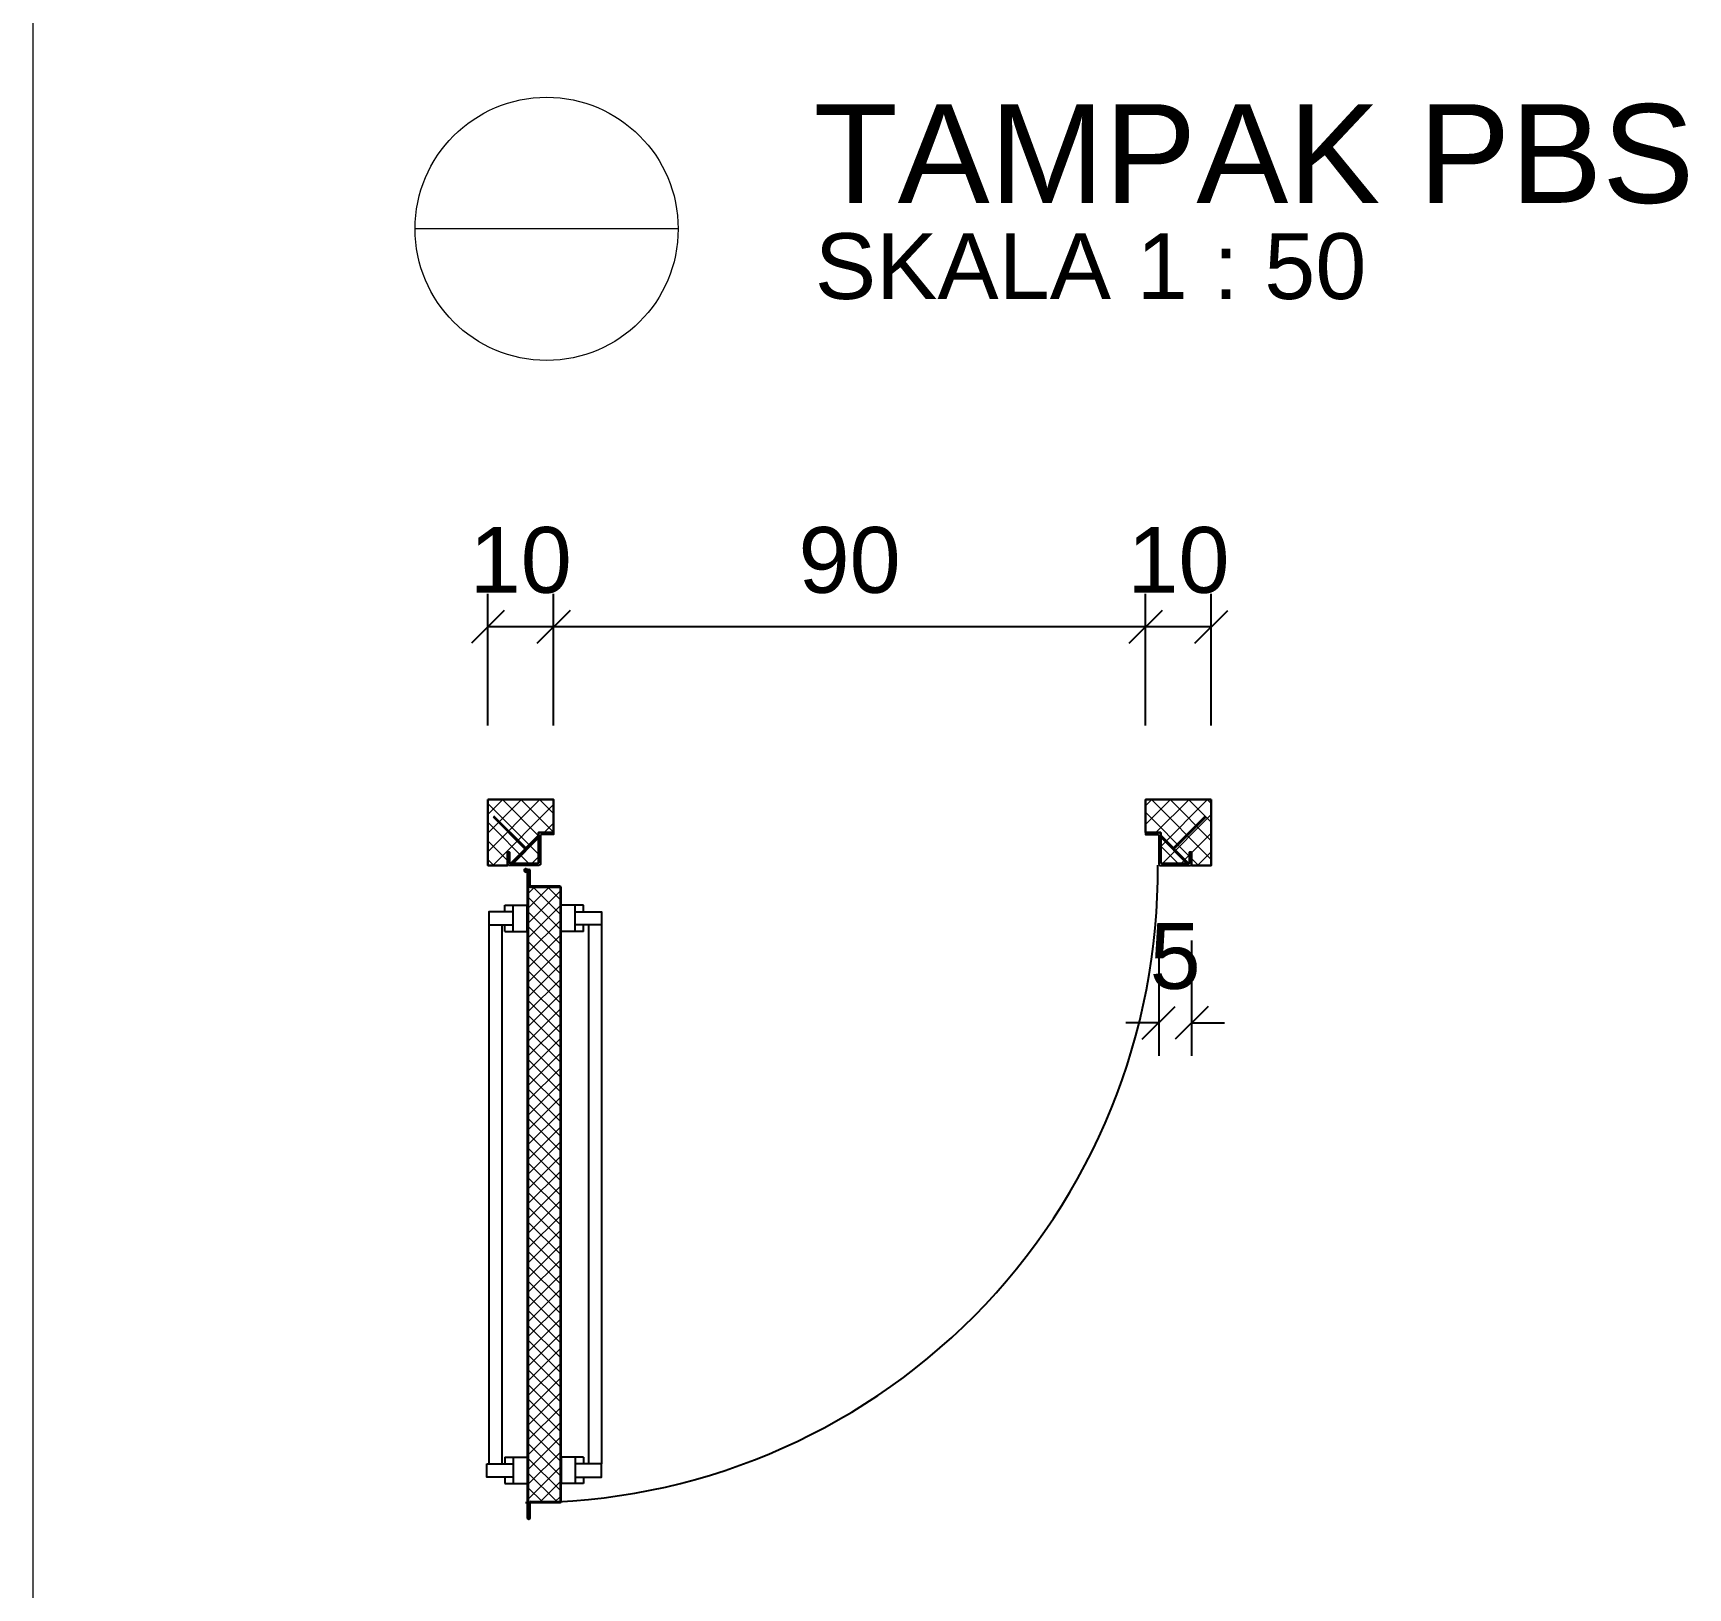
# Model space of a CAD drawing. Header units: millimetres. Extents: x -108 to 351, y -17 to 192.
# Drawn here: x 244.95 to 249.99, y 57.25 to 61.98 of the extents above; entities that cross this region are included whole.
import ezdxf
from ezdxf.enums import TextEntityAlignment as Align

# ---------------------------------------------------------------- set-up
doc = ezdxf.new("R2010")
doc.units = ezdxf.units.MM
doc.layers.get('defpoints').update_dxf_attribs({"color": 1})
for name, color, linetype, lineweight in [('ars', 11, 'Continuous', 0), ('ARSIR', 31, 'Continuous', 5), ('KOL', 1, 'Continuous', 30), ('lan', 7, 'Continuous', 15), ('NOT', 7, 'Continuous', 20), ('u', 6, 'Continuous', 20), ('u @ 1', 6, 'Continuous', 20)]:
    doc.layers.add(name, color=color, linetype=linetype, lineweight=lineweight)
doc.layers.add('as', color=1, linetype='Continuous', plot=False)
for name, color, linetype in [('HID', 1, 'Continuous'), ('Kusen', 30, 'Continuous'), ('STL', 6, 'Continuous')]:
    doc.layers.add(name, color=color, linetype=linetype)
doc.styles.get("Standard").update_dxf_attribs({"font": 'arial.ttf'})
doc.dimstyles.new('SK-50', dxfattribs={"dimscale": 0, "dimtxt": 0.2, "dimasz": 0.1, "dimexe": 0.1, "dimexo": 0, "dimgap": 0.1, "dimtad": 1, "dimdec": 0, "dimlfac": 50, "dimzin": 0, "dimdsep": 46, "dimtxsty": 'Standard', "dimblk": 'OBLIQUE', "dimcen": 0.09, "dimclrd": 256, "dimclre": 256, "dimclrt": 256, "dimadec": 0, "dimazin": 0, "dimtfac": 1, "dimtdec": 0, "dimtofl": 0, "dimtmove": 0, "dimatfit": 3, "dimldrblk": 'OBLIQUE', "dimfxl": 0, "dimtolj": 1, "dimtzin": 0, "dimarcsym": 0})
pattern_1 = [(225, (1.1, 1e-06), (-0.014142, 0.014142), []), (135, (1.1, 1e-06), (0.014142, 0.014142), [])]
pattern_2 = [(315, (-2e-13, 1e-06), (0.014142, 0.014142), []), (45, (-2e-13, 1e-06), (-0.014142, 0.014142), [])]

# ---------------------------------------------------------------- blocks, each defined once
blk = doc.blocks.new('_Oblique')
at = {"color": 0, "linetype": 'ByBlock', "lineweight": -2}
blk.add_line((-0.5, -0.5), (0.5, 0.5), dxfattribs=at)
blk = doc.blocks.new('*D81')
at = {"layer": 'defpoints', "color": 0, "transparency": 16777216}
for p in [(246.5372, 60.1766), (246.5372, 59.8766), (248.3372, 59.8766)]:
    blk.add_point(p, dxfattribs=at)
at = {"layer": 'u', "lineweight": -2, "transparency": 16777216}
for p, q in [((246.5372, 59.8766), (246.5372, 60.2766)), ((248.3372, 59.8766), (248.3372, 60.2766)), ((248.3372, 60.1766), (246.5372, 60.1766))]:
    blk.add_line(p, q, dxfattribs=at)
at = {"layer": 'u', "lineweight": -2, "transparency": 16777216, "xscale": 0.1, "yscale": 0.1, "zscale": 0.1, "rotation": 180}
blk.add_blockref('_Oblique', (246.5372, 60.1766), dxfattribs=at)
at = {"layer": 'u', "lineweight": -2, "transparency": 16777216, "xscale": 0.1, "yscale": 0.1, "zscale": 0.1}
blk.add_blockref('_Oblique', (248.3372, 60.1766), dxfattribs=at)
at = {"layer": 'u', "transparency": 16777216, "insert": (247.4372, 60.3787), "char_height": 0.2, "attachment_point": 5}
blk.add_mtext('\\A1;90', dxfattribs=at)
blk = doc.blocks.new('*D82')
at = {"layer": 'defpoints', "color": 0, "transparency": 16777216}
for p in [(246.3372, 60.1766), (246.3372, 59.8766), (246.5372, 59.8766)]:
    blk.add_point(p, dxfattribs=at)
at = {"layer": 'u', "lineweight": -2, "transparency": 16777216}
for p, q in [((246.3372, 59.8766), (246.3372, 60.2766)), ((246.5372, 59.8766), (246.5372, 60.2766)), ((246.5372, 60.1766), (246.3372, 60.1766))]:
    blk.add_line(p, q, dxfattribs=at)
at = {"layer": 'u', "lineweight": -2, "transparency": 16777216, "xscale": 0.1, "yscale": 0.1, "zscale": 0.1, "rotation": 180}
blk.add_blockref('_Oblique', (246.3372, 60.1766), dxfattribs=at)
at = {"layer": 'u', "lineweight": -2, "transparency": 16777216, "xscale": 0.1, "yscale": 0.1, "zscale": 0.1}
blk.add_blockref('_Oblique', (246.5372, 60.1766), dxfattribs=at)
at = {"layer": 'u', "transparency": 16777216, "insert": (246.4372, 60.3787), "char_height": 0.2, "attachment_point": 5}
blk.add_mtext('\\A1;10', dxfattribs=at)
blk = doc.blocks.new('D-P90')
at = {"layer": 'ars'}
h = blk.add_hatch(dxfattribs=at)
h.set_pattern_fill('ANSI37', color=256, scale=0.005, angle=-90, style=0)
h.set_pattern_definition([(45, (-1350.94906, -1248.591899), (0.01122532015, -0.01122532015), []), (315, (-1350.94906, -1248.591899), (-0.01122532015, -0.01122532015), [])])
h.paths.add_polyline_path([(0.009, -0.1833, -0.414214), (0.01, -0.1843), (0.01, -1.1162, -0.414214), (0.009, -1.1172), (-0.0345, -1.1172, 0.414214), (-0.037, -1.1197), (-0.037, -1.142, -1), (-0.0385, -1.142), (-0.0385, -0.1585, -1), (-0.037, -0.1585), (-0.037, -0.1808, 0.414214), (-0.0345, -0.1833)])
at = {"layer": 'as'}
for p, q in [((-0.0395, -0.1577), (-0.0457, -0.1577)), ((-0.0425, -0.1608), (-0.0425, -0.1546))]:
    blk.add_line(p, q, dxfattribs=at)
at = {"layer": 'HID'}
for p, q in [((-0.0423, -0.1234), (-0.0907, -0.075)), ((0.9423, -0.1234), (0.9907, -0.075)), ((-0.0437, -0.1248), (-0.0915, -0.077)), ((0.9437, -0.1248), (0.9915, -0.077)), ((-0.0657, -0.147), (-0.023, -0.1043)), ((-0.0628, -0.147), (-0.023, -0.1072)), ((0.9657, -0.147), (0.923, -0.1043)), ((0.9628, -0.147), (0.923, -0.1072))]:
    blk.add_line(p, q, dxfattribs=at)
for points in [[(-0.0439, -0.1252), (-0.044, -0.1251), (-0.042, -0.1231), (-0.0419, -0.1232)], [(0.9439, -0.1252), (0.944, -0.1251), (0.942, -0.1231), (0.9419, -0.1232)]]:
    blk.add_lwpolyline(points, dxfattribs=at)
at = {"layer": 'KOL'}
blk.add_line((0.97, -0.13), (0.97, -0.15), dxfattribs=at)
at = {"layer": 'Kusen'}
for p, q in [((-0.0422, -0.1567), (-0.0378, -0.1577)), ((-0.0419, -0.1553), (-0.0376, -0.1562))]:
    blk.add_line(p, q, dxfattribs=at)
at = {"layer": 'Kusen', "ltscale": 2}
for p, q in [((-0.0986, -0.2206), (-0.0986, -1.0599)), ((-0.074, -0.2106), (-0.04, -0.2106)), ((-0.074, -0.2206), (-0.074, -0.2106)), ((-0.0615, -0.2506), (-0.0615, -0.2106)), ((-0.04, -0.2506), (-0.04, -0.2106)), ((0.0455, -0.2106), (0.0115, -0.2106)), ((0.0115, -0.2506), (0.0115, -0.2106)), ((0.033, -0.2506), (0.033, -0.2106)), ((0.0455, -0.2206), (0.0455, -0.2106)), ((0.0728, -0.2206), (0.0728, -1.0599)), ((-0.0786, -0.2406), (-0.0786, -1.0599)), ((-0.074, -0.2506), (-0.074, -0.2406)), ((-0.074, -0.2506), (-0.04, -0.2506)), ((0.0455, -0.2506), (0.0115, -0.2506)), ((0.0455, -0.2506), (0.0455, -0.2406)), ((0.0528, -0.2406), (0.0528, -1.0599)), ((-0.074, -1.0499), (-0.04, -1.0499)), ((-0.074, -1.0499), (-0.074, -1.0599)), ((-0.0615, -1.0499), (-0.0615, -1.0899)), ((-0.04, -1.0499), (-0.04, -1.0899)), ((0.0455, -1.0499), (0.0115, -1.0499)), ((0.0115, -1.0499), (0.0115, -1.0899)), ((0.033, -1.0499), (0.033, -1.0899)), ((0.0455, -1.0499), (0.0455, -1.0599)), ((-0.074, -1.0799), (-0.074, -1.0899)), ((0.0455, -1.0799), (0.0455, -1.0899)), ((-0.074, -1.0899), (-0.04, -1.0899)), ((0.0455, -1.0899), (0.0115, -1.0899))]:
    blk.add_line(p, q, dxfattribs=at)
for points in [[(-0.0986, -0.2406), (-0.0615, -0.2406), (-0.0615, -0.2206), (-0.0986, -0.2206), (-0.0986, -0.2406)], [(0.0728, -0.2406), (0.033, -0.2406), (0.033, -0.2206), (0.0728, -0.2206), (0.0728, -0.2406)], [(-0.1013, -1.0599), (-0.0615, -1.0599), (-0.0615, -1.0799), (-0.1013, -1.0799), (-0.1013, -1.0599)], [(0.0728, -1.0599), (0.033, -1.0599), (0.033, -1.0799), (0.0728, -1.0799), (0.0728, -1.0599)]]:
    blk.add_lwpolyline(points, dxfattribs=at)
at = {"layer": 'Kusen'}
blk.add_circle((-0.0425, -0.1577), 0.001, dxfattribs=at)
for radius, start, end in [(0.9611, 270, 0.4597), (0.0025, 75.7804, 11.3851)]:
    blk.add_arc((-0.0425, -0.1577), radius, start, end, dxfattribs=at)
at = {"layer": 'STL'}
for p, q in [((-0.0385, -0.1585), (-0.0385, -1.142)), ((-0.037, -0.1808), (-0.037, -0.1585)), ((-0.0345, -0.1833), (0.009, -0.1833)), ((0.01, -0.1843), (0.01, -1.1162)), ((-0.037, -1.1197), (-0.037, -1.142)), ((-0.0345, -1.1172), (0.009, -1.1172))]:
    blk.add_line(p, q, dxfattribs=at)
for points in [[(0, -0.1002), (0, -0.1032), (-0.0185, -0.1032, 0.414214), (-0.02, -0.1047), (-0.02, -0.148, -0.414214), (-0.022, -0.15), (-0.068, -0.15, -0.414214), (-0.07, -0.148), (-0.07, -0.13), (-0.067, -0.13), (-0.067, -0.1455, 0.414214), (-0.0655, -0.147), (-0.0245, -0.147, 0.414214), (-0.023, -0.1455), (-0.023, -0.1022, -0.414214), (-0.021, -0.1002)], [(0.9, -0.1002), (0.9, -0.1032), (0.9185, -0.1032, -0.414214), (0.92, -0.1047), (0.92, -0.148, 0.414214), (0.922, -0.15), (0.968, -0.15, 0.414214), (0.97, -0.148), (0.97, -0.13), (0.967, -0.13), (0.967, -0.1455, -0.414214), (0.9655, -0.147), (0.9245, -0.147, -0.414214), (0.923, -0.1455), (0.923, -0.1022, 0.414214), (0.921, -0.1002)]]:
    blk.add_lwpolyline(points, format="xyb", close=True, dxfattribs=at)
blk.add_lwpolyline([(0.009, -0.1818), (-0.0345, -0.1818, -0.414214), (-0.0355, -0.1808), (-0.0355, -0.1585, 1), (-0.04, -0.1585), (-0.04, -1.142, 1), (-0.0355, -1.142), (-0.0355, -1.1197, -0.414214), (-0.0345, -1.1187), (0.009, -1.1187, 0.414214), (0.0115, -1.1162), (0.0115, -0.1843)], format="xyb", dxfattribs=at)
for centre, radius, start, end in [((-0.0377, -0.1585), 0.00075, 0, 180), ((-0.0345, -0.1808), 0.0025, 180, 270), ((0.009, -0.1843), 0.0025, 360, 90), ((0.009, -0.1843), 0.001, 360, 90), ((-0.0345, -1.1197), 0.0025, 90, 180), ((0.009, -1.1162), 0.001, 270, 0), ((-0.0377, -1.142), 0.00075, 180, 0)]:
    blk.add_arc(centre, radius, start, end, dxfattribs=at)
blk = doc.blocks.new('PINTU DARURAT')
at = {"layer": 'ARSIR'}
h = blk.add_hatch(dxfattribs=at)
h.set_pattern_fill('_USER', color=256, scale=0.02, angle=315, style=0, double=1, pattern_type=0)
h.set_pattern_definition(pattern_2)
edge = h.paths.add_edge_path()
edge.add_line((0, 0), (0.1, 0))
edge.add_line((0.1, 0), (0.1, 0.0502))
edge.add_line((0.1, 0.0502), (0.077, 0.0502))
edge.add_line((0.077, 0.0502), (0.077, 0.0955))
edge.add_arc((0.0755, 0.0955), 0.0015, 360, 450)
edge.add_line((0.0755, 0.097), (0.0345, 0.097))
edge.add_arc((0.0345, 0.0955), 0.0015, 90, 180)
edge.add_line((0.033, 0.0955), (0.033, 0.08))
edge.add_line((0.033, 0.08), (0.03, 0.08))
edge.add_line((0.03, 0.08), (0.03, 0.1))
edge.add_line((0.03, 0.1), (0, 0.1))
edge.add_line((0, 0.1), (0, 0))
h = blk.add_hatch(dxfattribs=at)
h.set_pattern_fill('_USER', color=256, scale=0.02, angle=315, style=0, double=1, pattern_type=0)
h.set_pattern_definition(pattern_2)
edge = h.paths.add_edge_path()
edge.add_line((0, 0), (0.1, 0))
edge.add_line((0.1, 0), (0.1, 0.0502))
edge.add_line((0.1, 0.0502), (0.077, 0.0502))
edge.add_line((0.077, 0.0502), (0.077, 0.0955))
edge.add_arc((0.0755, 0.0955), 0.0015, 360, 450)
edge.add_line((0.0755, 0.097), (0.0345, 0.097))
edge.add_arc((0.0345, 0.0955), 0.0015, 90, 180)
edge.add_line((0.033, 0.0955), (0.033, 0.08))
edge.add_line((0.033, 0.08), (0.03, 0.08))
edge.add_line((0.03, 0.08), (0.03, 0.1))
edge.add_line((0.03, 0.1), (0, 0.1))
edge.add_line((0, 0.1), (0, 0))
h = blk.add_hatch(dxfattribs=at)
h.set_pattern_fill('_USER', color=256, scale=0.02, angle=315, style=0, double=1, pattern_type=0)
h.set_pattern_definition(pattern_1)
edge = h.paths.add_edge_path()
edge.add_line((1.1, 0), (1, 0))
edge.add_line((1, 0), (1, 0.0502))
edge.add_line((1, 0.0502), (1.023, 0.0502))
edge.add_line((1.023, 0.0502), (1.023, 0.0955))
edge.add_arc((1.0245, 0.0955), 0.0015, -630, -540, ccw=False)
edge.add_line((1.0245, 0.097), (1.0655, 0.097))
edge.add_arc((1.0655, 0.0955), 0.0015, -360, -270, ccw=False)
edge.add_line((1.067, 0.0955), (1.067, 0.08))
edge.add_line((1.067, 0.08), (1.07, 0.08))
edge.add_line((1.07, 0.08), (1.07, 0.1))
edge.add_line((1.07, 0.1), (1.1, 0.1))
edge.add_line((1.1, 0.1), (1.1, 0))
h = blk.add_hatch(dxfattribs=at)
h.set_pattern_fill('_USER', color=256, scale=0.02, angle=315, style=0, double=1, pattern_type=0)
h.set_pattern_definition(pattern_1)
edge = h.paths.add_edge_path()
edge.add_line((1.1, 0), (1, 0))
edge.add_line((1, 0), (1, 0.0502))
edge.add_line((1, 0.0502), (1.023, 0.0502))
edge.add_line((1.023, 0.0502), (1.023, 0.0955))
edge.add_arc((1.0245, 0.0955), 0.0015, -630, -540, ccw=False)
edge.add_line((1.0245, 0.097), (1.0655, 0.097))
edge.add_arc((1.0655, 0.0955), 0.0015, -360, -270, ccw=False)
edge.add_line((1.067, 0.0955), (1.067, 0.08))
edge.add_line((1.067, 0.08), (1.07, 0.08))
edge.add_line((1.07, 0.08), (1.07, 0.1))
edge.add_line((1.07, 0.1), (1.1, 0.1))
edge.add_line((1.1, 0.1), (1.1, 0))
at = {"layer": 'KOL'}
blk.add_line((1.1, 0.1), (1.1, 0), dxfattribs=at)
blk.add_line((1.1, 0.1), (1.1, 0), dxfattribs=at)
blk.add_line((1.1, 0.1), (1.1, 0), dxfattribs=at)
blk.add_line((1.1, 0.1), (1.1, 0), dxfattribs=at)
for points in [[(0, 0), (0.1, 0), (0.1, 0.0502), (0.077, 0.0502), (0.077, 0.0955, 0.414214), (0.0755, 0.097), (0.0345, 0.097, 0.414214), (0.033, 0.0955), (0.033, 0.08), (0.03, 0.08), (0.03, 0.1), (0, 0.1)], [(0, 0), (0.1, 0), (0.1, 0.0502), (0.077, 0.0502), (0.077, 0.0955, 0.414214), (0.0755, 0.097), (0.0345, 0.097, 0.414214), (0.033, 0.0955), (0.033, 0.08), (0.03, 0.08), (0.03, 0.1), (0, 0.1)], [(1.1, 0), (1, 0), (1, 0.0502), (1.023, 0.0502), (1.023, 0.0955, -0.414214), (1.0245, 0.097), (1.0655, 0.097, -0.414214), (1.067, 0.0955), (1.067, 0.08), (1.07, 0.08), (1.07, 0.1), (1.1, 0.1)], [(1.1, 0), (1, 0), (1, 0.0502), (1.023, 0.0502), (1.023, 0.0955, -0.414214), (1.0245, 0.097), (1.0655, 0.097, -0.414214), (1.067, 0.0955), (1.067, 0.08), (1.07, 0.08), (1.07, 0.1), (1.1, 0.1)]]:
    blk.add_lwpolyline(points, format="xyb", close=True, dxfattribs=at)
at = {"layer": 'Kusen', "xscale": -1, "rotation": 180}
blk.add_blockref('D-P90', (0.1, -0.05), dxfattribs=at)
blk = doc.blocks.new('*D98')
at = {"layer": 'defpoints', "color": 0, "transparency": 16777216}
for p in [(248.3372, 60.1766), (248.3372, 59.8766), (248.5372, 59.8766)]:
    blk.add_point(p, dxfattribs=at)
at = {"layer": 'u', "lineweight": -2, "transparency": 16777216}
for p, q in [((248.3372, 59.8766), (248.3372, 60.2766)), ((248.5372, 59.8766), (248.5372, 60.2766)), ((248.5372, 60.1766), (248.3372, 60.1766))]:
    blk.add_line(p, q, dxfattribs=at)
at = {"layer": 'u', "lineweight": -2, "transparency": 16777216, "xscale": 0.1, "yscale": 0.1, "zscale": 0.1, "rotation": 180}
blk.add_blockref('_Oblique', (248.3372, 60.1766), dxfattribs=at)
at = {"layer": 'u', "lineweight": -2, "transparency": 16777216, "xscale": 0.1, "yscale": 0.1, "zscale": 0.1}
blk.add_blockref('_Oblique', (248.5372, 60.1766), dxfattribs=at)
at = {"layer": 'u', "transparency": 16777216, "insert": (248.4372, 60.3787), "char_height": 0.2, "attachment_point": 5}
blk.add_mtext('\\A1;10', dxfattribs=at)
blk = doc.blocks.new('*D100')
at = {"layer": 'defpoints', "color": 0, "transparency": 16777216}
for p in [(248.3772, 59.2229), (248.4772, 59.2229), (248.4772, 58.9729)]:
    blk.add_point(p, dxfattribs=at)
at = {"layer": 'u', "lineweight": -2, "transparency": 16777216}
for p, q in [((248.3772, 59.2229), (248.3772, 58.8729)), ((248.4772, 59.2229), (248.4772, 58.8729)), ((248.3772, 58.9729), (248.2772, 58.9729)), ((248.4772, 58.9729), (248.5772, 58.9729))]:
    blk.add_line(p, q, dxfattribs=at)
at = {"layer": 'u', "lineweight": -2, "transparency": 16777216, "xscale": 0.1, "yscale": 0.1, "zscale": 0.1}
blk.add_blockref('_Oblique', (248.3772, 58.9729), dxfattribs=at)
at = {"layer": 'u', "lineweight": -2, "transparency": 16777216, "xscale": 0.1, "yscale": 0.1, "zscale": 0.1, "rotation": 180}
blk.add_blockref('_Oblique', (248.4772, 58.9729), dxfattribs=at)
at = {"layer": 'u', "transparency": 16777216, "insert": (248.4272, 59.1746), "char_height": 0.2, "attachment_point": 5}
blk.add_mtext('\\A1;5', dxfattribs=at)
blk = doc.blocks.new('Ndtpd')
blk.add_line((0.747, 0), (-0.747, 0))
blk.add_circle((0, 0), 0.747)
at = {"flags": 4}
for tag, height, p in [('NO', 0.5, (-0.0004, 0.1476)), ('NOLBR', 0.3, (-0.0004, -0.3984))]:
    blk.add_attdef(tag, text='', height=height, dxfattribs=at).set_placement(p, align=Align.CENTER)
for tag, p, height in [('NDTPD', (1.516, 0.1476), 0.5), ('SKALA', (1.5232, -0.3984), 0.3)]:
    blk.add_attdef(tag, p, '', height=height, dxfattribs=at)

msp = doc.modelspace()

# ---------------------------------------------------------------- linework, layer by layer
at = {"layer": 'lan'}
msp.add_line((244.95435, 47.63506), (244.95435, 68.03506), dxfattribs=at)

# ---------------------------------------------------------------- block references
at = {"color": 2, "xscale": -2, "yscale": 2, "zscale": 2, "rotation": 180}
msp.add_blockref('PINTU DARURAT', (246.33719, 59.65157), dxfattribs=at)
at = {"layer": 'NOT'}
ref = msp.add_blockref('Ndtpd', (246.51587, 61.38661), dxfattribs=dict(at, xscale=0.5354752342704153, yscale=0.5354752342704153, zscale=0.5354752342704153))
ref.add_attrib('NDTPD', 'TAMPAK PBS', (247.32766, 61.46563), dxfattribs={"layer": '0', "height": 0.3, "flags": 4})
ref.add_attrib('SKALA', 'SKALA 1 : 50', (247.33153, 61.1733), dxfattribs={"layer": '0', "height": 0.2, "flags": 4})

# ---------------------------------------------------------------- dimensions: what is measured, and where the dimension line sits
at = {"layer": 'u @ 1'}
for base, p1, p2, picture, middle in [((246.33719, 60.17656), (246.53719, 59.87656), (246.33719, 59.87656), '*D82', (246.43719, 60.17656)), ((246.53719, 60.17656), (248.33719, 59.87656), (246.53719, 59.87656), '*D81', (247.43719, 60.17656)), ((248.33719, 60.17656), (248.53719, 59.87656), (248.33719, 59.87656), '*D98', (248.43719, 60.17656))]:
    dim = msp.add_linear_dim(base=base, p1=p1, p2=p2, angle=180, dimstyle='SK-50', override={"dimscale": 1, "dimtix": 0, "dimtofl": 0, "dimtmove": 0, "dimatfit": 3}, dxfattribs=at)
    dim.commit()
    dim.dimension.update_dxf_attribs({"geometry": picture, "text_midpoint": middle, "dimtype": 128})
dim = msp.add_linear_dim(base=(248.47719, 58.97291), p1=(248.37719, 59.22291), p2=(248.47719, 59.22291), dimstyle='SK-50', override={"dimscale": 1, "dimtxt": 0.2, "dimtix": 0, "dimtofl": 0, "dimtmove": 0, "dimatfit": 3}, dxfattribs=at)
dim.commit()
dim.dimension.update_dxf_attribs({"geometry": '*D100', "text_midpoint": (248.42719, 58.97291), "dimtype": 128})

doc.saveas('drawing.dxf')
